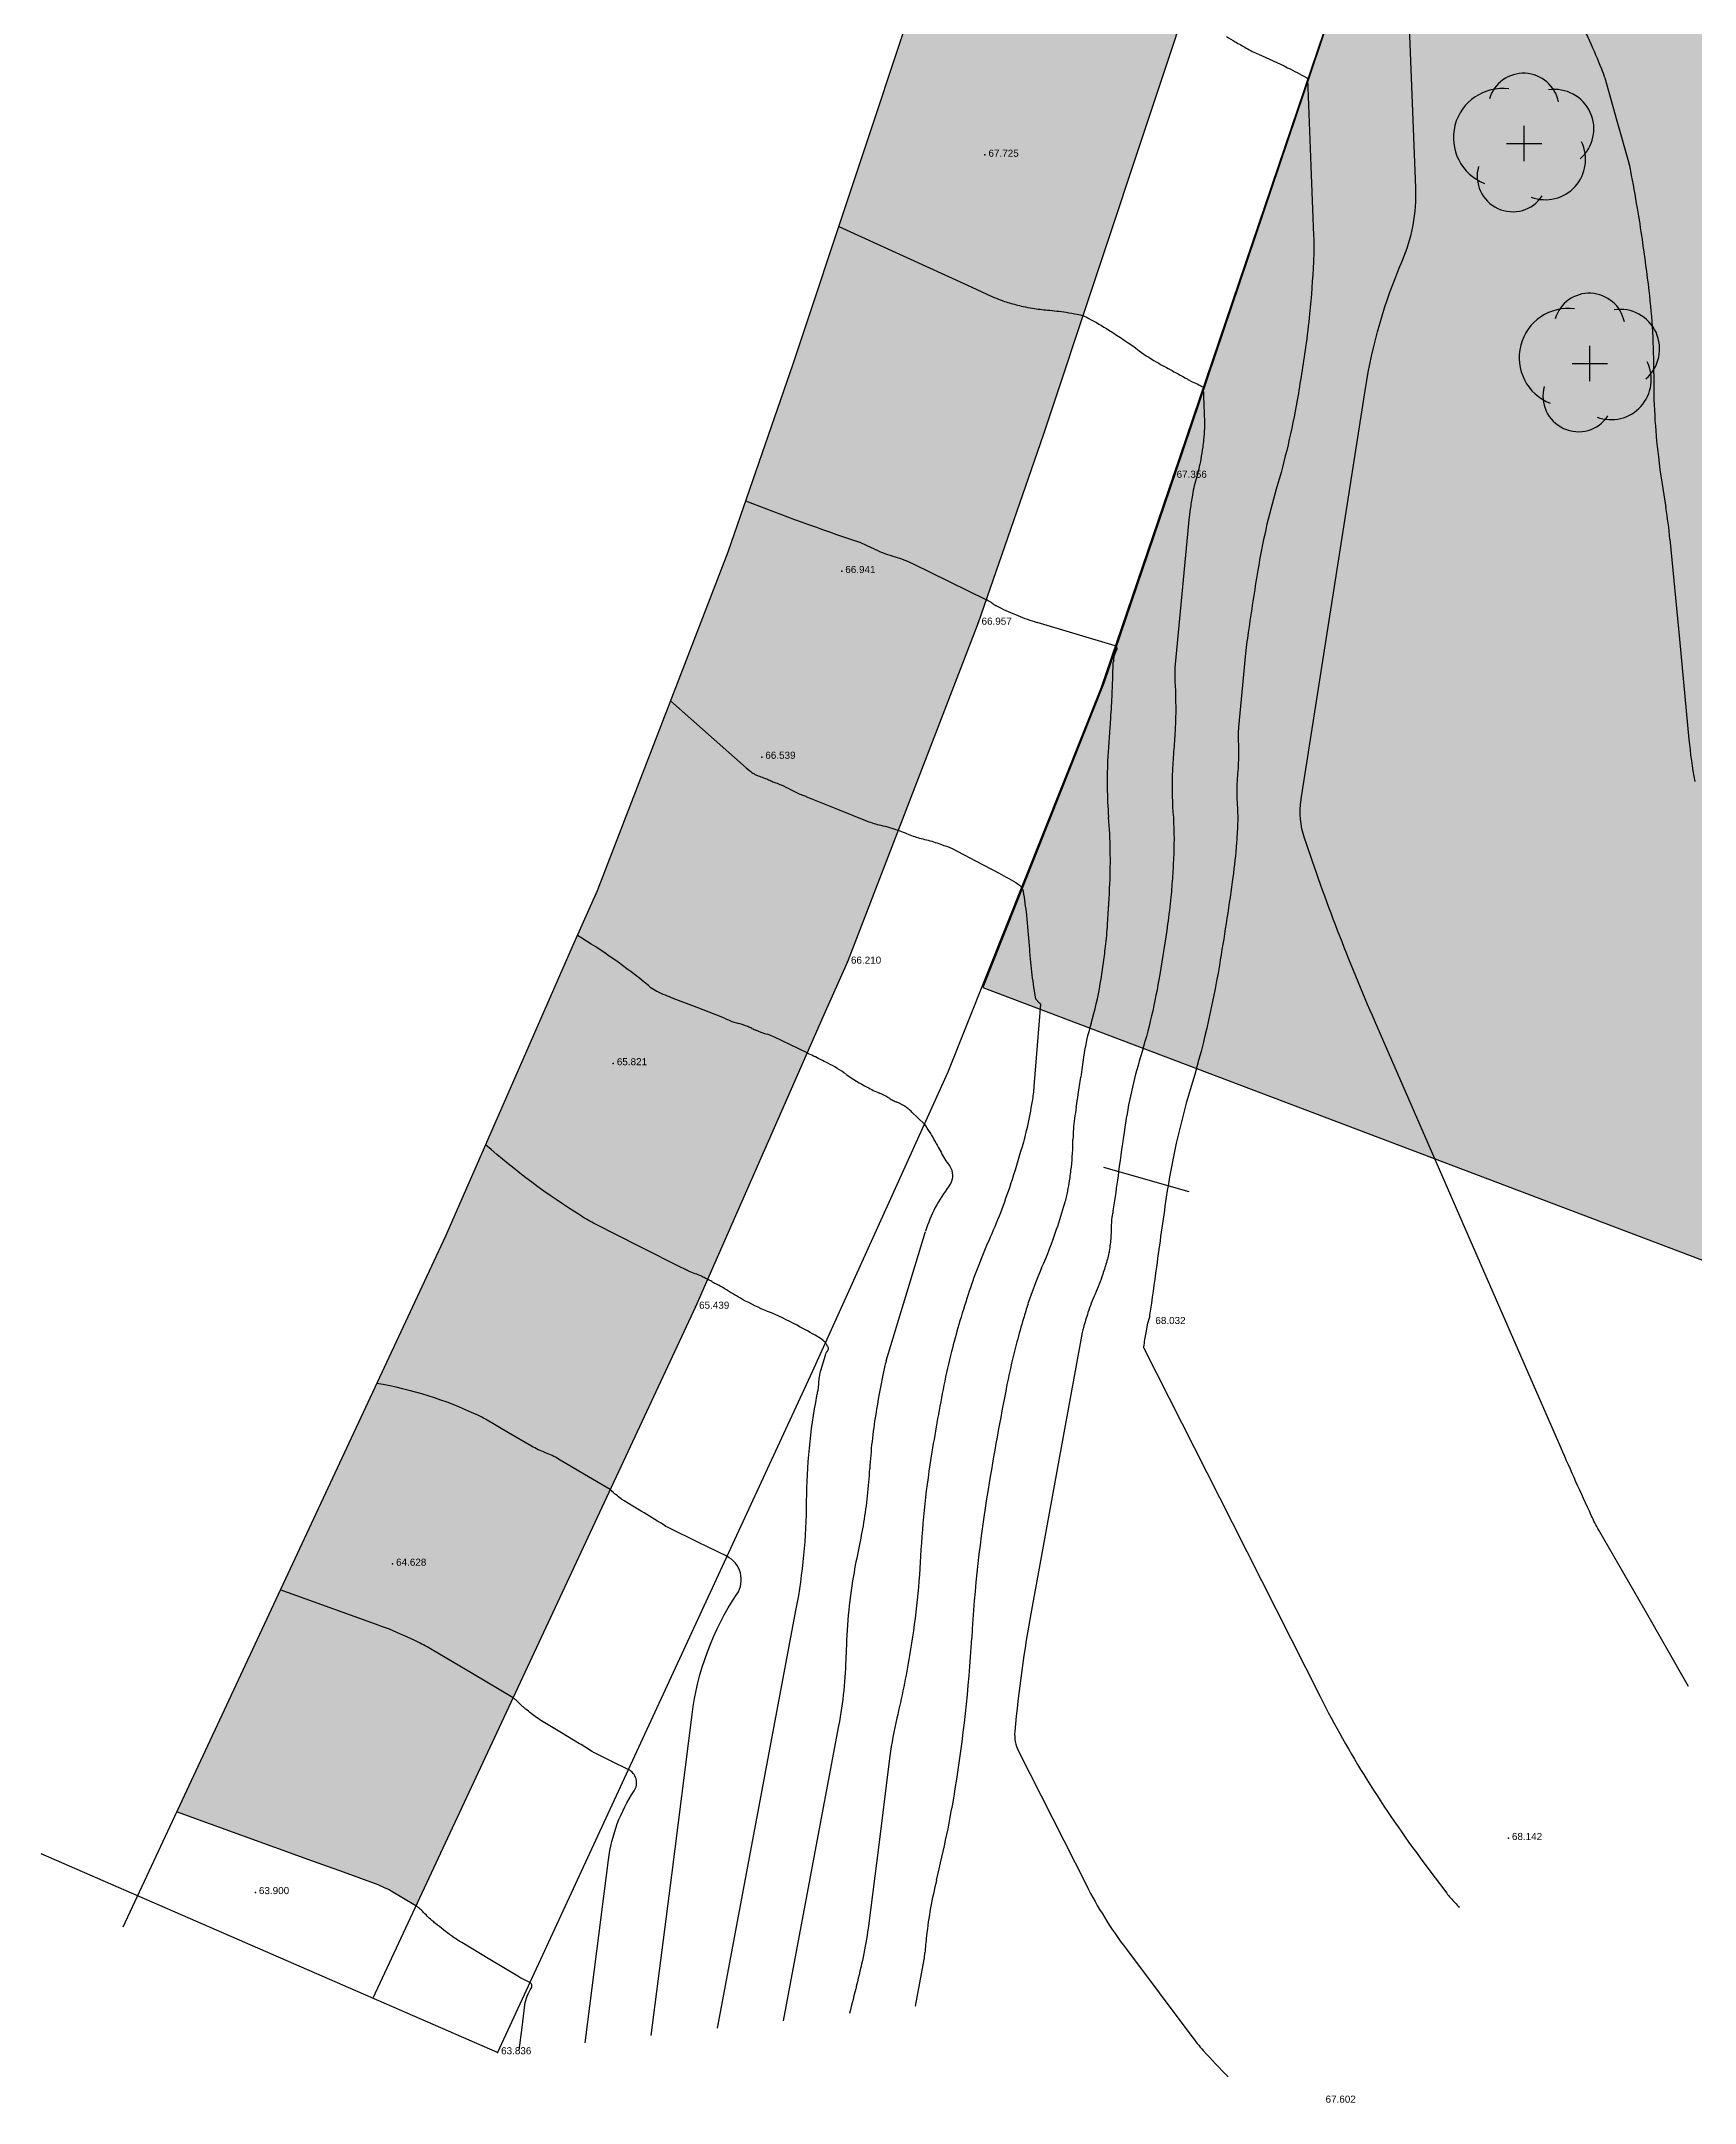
# Model space of a CAD drawing. Header units: millimetres. Extents: x -1.4 to 79.7, y -0.9 to 48.8.
# Drawn here: x -1.43 to 21.94, y -0.88 to 28.27 of the extents above; entities that cross this region are included whole.
import ezdxf

# ---------------------------------------------------------------- set-up
doc = ezdxf.new("R2010")
doc.units = ezdxf.units.MM
for name, color, linetype in [('1cotas_1', 253, 'Continuous'), ('1cv', 9, 'Continuous'), ('1cvd', 9, 'Continuous'), ('1puntos_1', 83, 'Continuous'), ('Acera', 141, 'Continuous'), ('Arbol', 82, 'Continuous'), ('Asfalto', 142, 'Continuous'), ('Talud', 253, 'Continuous')]:
    doc.layers.add(name, color=color, linetype=linetype)
doc.styles.get("Standard").update_dxf_attribs({"font": 'arial.ttf', "height": 3})

# ---------------------------------------------------------------- blocks, each defined once
blk = doc.blocks.new('Arbol')
at = {"true_color": 0x999b37}
h = blk.add_hatch(color=55, dxfattribs=at)
h.dxf.hatch_style = 1
h.paths.add_polyline_path([(0.416, 0.765, 0.539976), (-0.427, 0.767, 0.693332), (-0.659, -0.513, 0.659153), (0.222, -0.788, 0.500024), (0.863, -0.144, 0.638783)])
at = {"layer": 'Arbol', "linetype": 'Continuous'}
for p, q in [((-0.25, 0), (0.25, 0)), ((0, -0.25), (0, 0.25))]:
    blk.add_line(p, q, dxfattribs=at)
at = {"layer": 'Arbol'}
for centre, radius, start, end in [((-0.006, 0.489), 0.504, 11.2611, 163.5272), ((-0.303, 0.083), 0.695, 82.6659, 248.4272), ((0.429, 0.207), 0.558, 310.841, 98.6131), ((0.301, -0.226), 0.568, 249.5555, 26.1047), ((-0.16, -0.462), 0.502, 164.3693, 326.1917)]:
    blk.add_arc(centre, radius, start, end, dxfattribs=at)
blk = doc.blocks.new('A$C43d6e65a')
at = {"true_color": 0xf6f7cf}
h = blk.add_hatch(color=254, dxfattribs=at)
h.dxf.hatch_style = 1
h.paths.add_polyline_path([(-14.156, 27.83), (-17.839, 27.503), (-22.796, 27.08), (-26.139, 25.954), (-28.142, 23.246), (-28.563, 20.94), (-28.577, 18.277), (-28.639, 9.044), (-28.663, 5.888), (-28.938, 1.249), (0, 0), (2.396, 11.589), (4.326, 21.334), (6.152, 29.685), (-6.212, 28.519)])
at = {"color": 220}
blk.add_lwpolyline([(2.396, 11.589), (4.326, 21.334), (6.152, 29.685), (-6.212, 28.519), (-14.156, 27.83), (-17.839, 27.503), (-22.796, 27.08), (-26.139, 25.954), (-28.142, 23.246), (-28.563, 20.94), (-28.577, 18.277), (-28.639, 9.044), (-28.663, 5.888), (-28.938, 1.249), (0, 0), (2.396, 11.589)], close=True, dxfattribs=at)

msp = doc.modelspace()

# ---------------------------------------------------------------- hatches: boundary and pattern name
at = {"true_color": 0x636466}
h = msp.add_hatch(color=251, dxfattribs=at)
h.dxf.hatch_style = 1
h.paths.add_polyline_path([(39.394, 42.484), (36.124, 43.264), (33.989, 43.809, 0.038934), (34.459, 40.374, -0.033833), (34.47, 40.305), (34.484, 40.168), (34.499, 40.03, -0.001158), (34.519, 39.829, -0.000563), (34.558, 39.417, -0.033096), (34.572, 38.945, 0.02054), (34.574, 38.185, 0.013115), (34.61, 37.679, 0.061646), (34.634, 37.573), (34.806, 37.53), (39.868, 36.336), (39.837, 36.681), (39.807, 37.026, -0.022463), (39.801, 37.142, -0.011245), (39.807, 37.373), (39.758, 37.978), (39.709, 38.582)])
h.paths.add_polyline_path([(45.443, 41.049), (43.944, 41.398), (39.394, 42.484), (39.709, 38.582), (39.758, 37.978), (39.807, 37.373, 0.011245), (39.801, 37.142, 0.022463), (39.807, 37.026), (39.837, 36.681), (39.868, 36.336), (42.572, 35.698), (45.327, 35.05, -0.013148), (45.316, 35.182, -0.026674), (45.316, 35.33, 0.038712), (45.313, 35.469, -0.004082), (45.302, 35.582, -0.008369), (45.286, 35.818, 0.00616), (45.265, 36.139, 0.033326), (45.193, 36.636, -0.027114), (45.097, 37.245, -0.008814), (45.06, 37.677, -0.030464), (45.059, 37.803), (45.061, 37.84), (45.064, 37.884, 0.018517)])
h.paths.add_polyline_path([(51.225, 39.705), (45.443, 41.049, -0.018485), (45.065, 37.889, 0.022463), (45.063, 37.877), (45.061, 37.84), (45.059, 37.803, 0.030464), (45.06, 37.677, 0.008814), (45.097, 37.245, 0.027114), (45.193, 36.636, -0.033326), (45.265, 36.139, -0.00616), (45.286, 35.818, 0.008369), (45.302, 35.582, 0.004082), (45.312, 35.469, -0.038703), (45.316, 35.33, 0.026674), (45.316, 35.182, 0.009089), (45.323, 35.091, 0.020122), (45.328, 35.05), (51.022, 33.71, -0.029534), (51.008, 33.806, -0.009089), (50.985, 34.117, -0.026674), (50.985, 34.57, 0.033151), (50.98, 34.935, 0.005838), (50.959, 35.16, -0.007201), (50.943, 35.342, -0.004277), (50.935, 35.451, 0.004894), (50.929, 35.547, 0.033326), (50.902, 35.729, -0.027114), (50.867, 35.953, -0.010121), (50.852, 36.135), (50.861, 36.304), (50.87, 36.45, -0.028358), (50.876, 36.511, 0.023915)])
h.paths.add_polyline_path([(7.817, 10.373), (7.988, 10.764, 0.000266), (7.953, 10.781, 0.000179), (7.901, 10.807, 0.040898), (7.812, 10.843, -0.040898), (7.719, 10.879, -0.00111), (7.645, 10.916), (7.017, 11.234), (6.402, 11.545, -0.022463), (6.201, 11.659, -0.041243), (4.849, 12.667), (4.282, 11.375), (1.949, 6.375), (3.295, 5.888), (3.395, 5.852), (3.494, 5.816, -0.011245), (3.899, 5.633, -0.022463), (4.096, 5.528), (4.668, 5.189), (5.24, 4.849)])
h.paths.add_polyline_path([(4.668, 5.189), (4.096, 5.528, 0.022463), (3.899, 5.633, 0.011245), (3.494, 5.816), (3.395, 5.852), (3.295, 5.888), (1.949, 6.375), (0.484, 3.235), (2.353, 2.559), (2.842, 2.382), (3.331, 2.205, -0.011245), (3.455, 2.149, -0.022463), (3.516, 2.117), (3.691, 2.012), (3.867, 1.908), (5.24, 4.849)])
h = msp.add_hatch(color=251, dxfattribs=at)
h.dxf.hatch_style = 1
h.paths.add_polyline_path([(14.72, 28.693, 0.046629), (14.658, 28.712, 0.013365), (14.437, 28.752, 0.016714), (14.125, 28.789, -0.019987), (13.865, 28.822, -0.010096), (13.707, 28.851, -0.012552), (13.582, 28.88, -0.026532), (13.334, 28.959, -0.022463), (13.051, 29.081), (12.541, 29.328), (11.268, 29.945), (9.84, 25.646), (11.661, 24.815), (11.996, 24.663, 0.022463), (12.161, 24.596, 0.020707), (12.345, 24.54, 0.012504), (12.444, 24.517, 0.009254), (12.579, 24.491, 0.021176), (12.791, 24.465, -0.01706), (13.054, 24.434, -0.013365), (13.211, 24.405, -0.026939), (13.288, 24.385)])
h.paths.add_polyline_path([(13.288, 24.385, 0.026939), (13.211, 24.405, 0.013365), (13.054, 24.434, 0.01706), (12.791, 24.465, -0.021176), (12.579, 24.491, -0.009254), (12.444, 24.517, -0.012504), (12.345, 24.54, -0.020707), (12.161, 24.596, -0.022463), (11.996, 24.663), (11.661, 24.815), (9.84, 25.646), (9.192, 23.698), (8.524, 21.767, 0.010947), (10.097, 21.196, -0.028271), (10.141, 21.179), (10.243, 21.132), (10.345, 21.086, 0.034173), (10.641, 20.974, -0.041142), (10.886, 20.879), (11.404, 20.625), (11.922, 20.371), (12.727, 22.696)])
h.paths.add_polyline_path([(11.808, 20.042), (11.922, 20.371), (11.404, 20.625), (10.886, 20.879, 0.041142), (10.641, 20.974, -0.034173), (10.345, 21.086), (10.243, 21.132), (10.141, 21.179, 0.022463), (10.106, 21.193, -0.01101), (8.524, 21.767), (8.273, 21.044), (7.464, 18.943), (8.534, 17.996), (8.585, 17.952, 0.022464), (8.612, 17.929, 0.024872), (8.639, 17.912, 0.033629), (8.667, 17.898, 0.037548), (8.791, 17.85, -0.026794), (8.865, 17.819, 0.029989), (8.951, 17.782, -0.013796), (9.025, 17.753, -0.032545), (9.157, 17.688, 0.037452), (9.272, 17.631, 0.002319), (9.348, 17.602, -0.003357), (9.4, 17.581), (9.822, 17.412), (10.243, 17.242, 0.040011), (10.434, 17.183, -0.031221), (10.679, 17.111)])
h.paths.add_polyline_path([(10.679, 17.111, 0.031221), (10.434, 17.183, -0.040011), (10.243, 17.242), (9.822, 17.412), (9.4, 17.581, 0.003357), (9.348, 17.602, -0.002319), (9.272, 17.631, -0.037452), (9.157, 17.688, 0.032545), (9.025, 17.753, 0.013796), (8.951, 17.782, -0.029989), (8.865, 17.819, 0.026794), (8.791, 17.85, -0.026661), (8.702, 17.882, -0.01509), (8.644, 17.908, -0.046674), (8.585, 17.952), (8.534, 17.996), (7.464, 18.943), (6.428, 16.253), (6.146, 15.624, -0.03692), (7.15, 14.917), (7.164, 14.906), (7.178, 14.895, 0.051919), (7.271, 14.837, 0.022463), (7.503, 14.735), (7.84, 14.605), (8.177, 14.476, -0.016908), (8.225, 14.455, 0.010707), (8.301, 14.422, 0.033358), (8.427, 14.38, -0.032758), (8.555, 14.337, -0.009112), (8.614, 14.311, 0.00835), (8.678, 14.283, 0.021986), (8.831, 14.228, -0.036143), (8.923, 14.191), (9.158, 14.078), (9.392, 13.965), (9.628, 14.503), (9.963, 15.251)])
h.paths.add_polyline_path([(7.988, 10.764, 0.000266), (7.953, 10.781, 0.000179), (7.901, 10.807, 0.040898), (7.812, 10.843, -0.040898), (7.719, 10.879, -0.00111), (7.645, 10.916), (7.017, 11.234), (6.402, 11.545, -0.022463), (6.201, 11.659, -0.041243), (4.849, 12.667), (4.282, 11.375), (3.311, 9.293, -0.067222), (4.739, 8.844, -0.022463), (4.85, 8.786), (5.175, 8.596), (5.5, 8.406, 0.042296), (5.695, 8.313, -0.044053), (5.883, 8.223), (6.248, 8.007), (6.612, 7.791), (7.817, 10.373)])
h.paths.add_polyline_path([(7.901, 10.807, 0.040898), (7.812, 10.843, -0.040898), (7.719, 10.879, -0.00111), (7.645, 10.916), (7.017, 11.234), (6.402, 11.545, -0.022463), (6.201, 11.659, -0.041243), (4.849, 12.667), (6.093, 15.505), (6.146, 15.624, -0.03692), (7.15, 14.917), (7.164, 14.906), (7.178, 14.895, 0.051919), (7.271, 14.837, 0.022463), (7.503, 14.735), (7.84, 14.605), (8.177, 14.476, -0.016908), (8.225, 14.455, 0.010707), (8.301, 14.422, 0.033358), (8.427, 14.38, -0.032758), (8.555, 14.337, -0.009112), (8.614, 14.311, 0.00835), (8.678, 14.283, 0.021986), (8.831, 14.228, -0.036143), (8.923, 14.191), (9.158, 14.078), (9.392, 13.965), (7.988, 10.764, 0.000266), (7.953, 10.781, 0.000179)])
h.paths.add_polyline_path([(11.93, 26.605), (12.409, 26.605), (12.409, 26.758), (11.93, 26.758)], flags=24)
h.paths.add_polyline_path([(8.777, 18.095), (9.256, 18.095), (9.256, 18.248), (8.777, 18.248)], flags=24)
h.paths.add_polyline_path([(9.907, 20.721), (10.386, 20.721), (10.386, 20.874), (9.907, 20.874)], flags=24)
h.paths.add_polyline_path([(7.841, 10.321), (8.32, 10.321), (8.32, 10.474), (7.841, 10.474)], flags=9)
h.paths.add_polyline_path([(6.679, 13.763), (7.158, 13.763), (7.158, 13.916), (6.679, 13.916)], flags=24)
h.paths.add_polyline_path([(3.56, 6.688), (4.039, 6.688), (4.039, 6.841), (3.56, 6.841)], flags=9)
h.paths.add_polyline_path([(42.001, 33.503), (42.48, 33.503), (42.48, 33.656), (42.001, 33.656)], flags=9)
h.paths.add_polyline_path([(25.806, 37.351), (26.285, 37.351), (26.285, 37.504), (25.806, 37.504)], flags=9)
h.paths.add_polyline_path([(19.525, 35.393), (20.004, 35.393), (20.004, 35.546), (19.525, 35.546)], flags=9)
h.paths.add_polyline_path([(19.874, 37.68), (20.353, 37.68), (20.353, 37.833), (19.874, 37.833)], flags=9)
h.paths.add_polyline_path([(9.987, 15.199), (10.466, 15.199), (10.466, 15.352), (9.987, 15.352)], flags=25)
h.paths.add_polyline_path([(11.832, 19.99), (12.311, 19.99), (12.311, 20.143), (11.832, 20.143)], flags=9)
h.paths.add_polyline_path([(5.044, -0.218), (5.523, -0.218), (5.523, -0.065), (5.044, -0.065)], flags=9)
h.paths.add_polyline_path([(27.906, 29.475), (28.385, 29.475), (28.385, 29.628), (27.906, 29.628)], flags=9)
h.paths.add_polyline_path([(31.86, 31.674), (32.339, 31.674), (32.339, 31.827), (31.86, 31.827)], flags=9)
h.paths.add_polyline_path([(35.054, 20.667), (35.533, 20.667), (35.533, 20.82), (35.054, 20.82)], flags=9)
h.paths.add_polyline_path([(34.207, 11.815), (34.686, 11.815), (34.686, 11.968), (34.207, 11.968)], flags=9)
h.paths.add_polyline_path([(38.305, 3.393), (38.784, 3.393), (38.784, 3.546), (38.305, 3.546)], flags=9)
h.paths.add_polyline_path([(44.849, 14.725), (45.328, 14.725), (45.328, 14.878), (44.849, 14.878)], flags=9)
h.paths.add_polyline_path([(49.745, 23.369), (50.224, 23.369), (50.224, 23.522), (49.745, 23.522)], flags=9)
h.paths.add_polyline_path([(44.161, 25.411), (44.64, 25.411), (44.64, 25.564), (44.161, 25.564)], flags=9)
h.paths.add_polyline_path([(45.618, 29.037), (46.097, 29.037), (46.097, 29.19), (45.618, 29.19)], flags=9)
h = msp.add_hatch(color=251, dxfattribs=at)
h.dxf.hatch_style = 1
h.paths.add_polyline_path([(16.247, 33.106, -0.025571), (16.193, 33.166, 0.01419), (16.169, 33.194, 0.029075), (16.152, 33.211, 0.086321), (16.072, 33.27, 0.013561), (15.667, 33.461, 0.01352), (15.222, 33.642, -0.011116), (14.679, 33.86, -0.015961), (14.245, 34.062, -0.141493), (14.204, 34.099), (13.847, 34.694), (13.49, 35.289, -0.022463), (13.379, 35.493, -0.005343), (13.285, 35.692), (12.193, 32.728), (9.192, 23.698), (8.524, 21.767, 0.010947), (10.097, 21.196, -0.028271), (10.141, 21.179), (10.243, 21.132), (10.345, 21.086, 0.034173), (10.641, 20.974, -0.041142), (10.886, 20.879), (11.404, 20.625), (11.922, 20.371), (12.727, 22.696), (15.728, 31.726)])

# ---------------------------------------------------------------- linework, layer by layer
msp.add_line((5.02, -0.166, 0.362), (-1.428, 2.644, -233.233))
at = {"layer": '1cv'}
for p, q in [((20.663, 27.749, 5.526), (20.836, 27.139, 5.526)), ((20.836, 27.139, 5.526), (21.009, 26.529, 5.526)), ((10.243, 21.132, 3.526), (10.141, 21.179, 3.526)), ((10.345, 21.086, 3.526), (10.243, 21.132, 3.526)), ((21.585, 21.226, 5.526), (21.719, 19.811, 5.526)), ((11.404, 20.625, 3.526), (10.886, 20.879, 3.526)), ((11.922, 20.371, 3.526), (11.404, 20.625, 3.526)), ((13.195, 19.884, 3.526), (12.642, 20.05, 3.526)), ((13.748, 19.718, 3.526), (13.195, 19.884, 3.526)), ((21.719, 19.811, 5.526), (21.852, 18.396, 5.526)), ((13.704, 19.046, 3.526), (13.712, 19.27, 3.526)), ((13.712, 19.27, 3.526), (13.72, 19.494, 3.526)), ((7.164, 14.906, 2.526), (7.15, 14.917, 2.526)), ((7.178, 14.895, 2.526), (7.164, 14.906, 2.526)), ((7.84, 14.605, 2.526), (7.503, 14.735, 2.526)), ((8.177, 14.476, 2.526), (7.84, 14.605, 2.526)), ((9.158, 14.078, 2.526), (8.923, 14.191, 2.526)), ((9.392, 13.965, 2.526), (9.158, 14.078, 2.526)), ((10.963, 13.043, 2.526), (10.875, 13.128, 2.526)), ((11.05, 12.959, 2.526), (10.963, 13.043, 2.526)), ((10.789, 10.526, 2.526), (11.067, 11.442, 2.526)), ((10.51, 9.61, 2.526), (10.789, 10.526, 2.526)), ((9.451, 2.368, 2.526), (9.843, 4.453, 2.526)), ((9.058, 0.283, 2.526), (9.451, 2.368, 2.526)), ((10.986, 0.819, 3.526), (11.048, 1.147, 3.526)), ((10.924, 0.49, 3.526), (10.986, 0.819, 3.526))]:
    msp.add_line(p, q, dxfattribs=at)
for points in [[(21.849, 5.009), (21.214, 6.114), (20.58, 7.218, -0.022463), (20.473, 7.426, -0.005041), (20.046, 8.378), (18.73, 11.395), (17.415, 14.412, -0.022463), (16.421, 17, -0.11588), (16.372, 17.542, -0.00023), (16.373, 17.55, -0.015249), (16.373, 17.55, -0.011465), (16.375, 17.557, 0.029272), (16.376, 17.564, 0.006344), (16.377, 17.569, 0.015649), (16.377, 17.571, 0.002547), (16.377, 17.572, 0.006341), (16.377, 17.572, 0.029286), (16.377, 17.574, -0.035183), (16.377, 17.575, -0.006782), (16.377, 17.575, 0.016182), (16.377, 17.576), (16.378, 17.578), (16.378, 17.58, -0.022463), (16.378, 17.58, -0.00743), (16.378, 17.582), (16.83, 20.468), (17.282, 23.354, -0.062561), (17.8, 25.154, 0.111562), (17.993, 26.195), (17.946, 27.389), (17.899, 28.583, -0.03312)], [(15.317, 28.331, -0.006439), (15.443, 28.257, 0.005314), (15.597, 28.168, 0.026614), (15.772, 28.081, -0.011502), (16.183, 27.891, -0.017506), (16.452, 27.747, -0.256994), (16.464, 27.728), (16.507, 26.624), (16.55, 25.52, -0.022463), (16.548, 25.148, -0.011357), (16.494, 24.414, -0.011812), (16.437, 23.94, -0.007456), (16.318, 23.193, -0.028397), (16.023, 21.934, 0.031215), (15.762, 20.787, 0.004636), (15.626, 19.909, 0.011903), (15.585, 19.565), (15.537, 19.066), (15.489, 18.568, 0.037462), (15.485, 18.367, -0.024985), (15.486, 18.066, -0.01118), (15.476, 17.916, 0.011288), (15.466, 17.767, 0.030284), (15.47, 17.471, -0.029607), (15.475, 17.168, -0.006344), (15.47, 17.078, -0.002749), (15.455, 16.87, -0.015446), (15.401, 16.383, -0.006341), (15.219, 15.205, -0.031742), (14.806, 13.44, 0.037066), (14.468, 11.923, 0.002492), (14.329, 10.938, -0.003602), (14.232, 10.257, -0.00013), (14.23, 10.247, 0.001136), (14.23, 10.246, 0.039943), (14.229, 10.236, -0.023387), (14.229, 10.225, -0.009284), (14.228, 10.219, -0.012649), (14.227, 10.215, -0.020739), (14.226, 10.209, -0.009281), (14.222, 10.198, -0.023401), (14.216, 10.181, 0.026098), (14.21, 10.165, 0.00793), (14.206, 10.152, 0.02553), (14.205, 10.148), (14.183, 10.03), (14.162, 9.912, 0.022463), (14.148, 9.809, 0.140732), (14.151, 9.792), (15.397, 7.328), (16.642, 4.865, 0.022463), (17.303, 3.692, 0.02121), (18.108, 2.516), (18.269, 2.301), (18.43, 2.087, 0.022463), (18.487, 2.017, 0.011245), (18.61, 1.887)], [(7.464, 18.943), (8.534, 17.996), (8.585, 17.952, 0.022463), (8.612, 17.929, 0.024872), (8.639, 17.912, 0.024014), (8.659, 17.901, 0.011257), (8.702, 17.882, 0.021851), (8.775, 17.855, -0.027252), (8.833, 17.833, -0.01171), (8.865, 17.819, 0.010934), (8.896, 17.804, 0.018726), (8.951, 17.782, -0.013796), (9.025, 17.753, -0.032546), (9.157, 17.688, 0.037452), (9.272, 17.631, 0.002319), (9.348, 17.602, -0.003357), (9.4, 17.581), (9.822, 17.412), (10.243, 17.242, 0.040011), (10.434, 17.183, -0.031221), (10.679, 17.111, -0.011766), (10.777, 17.073, 0.012725), (10.867, 17.038, 0.027854), (11.054, 16.983, -0.02613), (11.254, 16.924, -0.00833), (11.4, 16.871, -0.027678), (11.442, 16.852), (11.774, 16.679), (12.106, 16.506, -0.022463), (12.374, 16.35, -0.103902), (12.422, 16.303, -0.103458), (12.444, 16.25, -0.017086), (12.492, 15.909, -0.008446), (12.53, 15.479, 0.009868), (12.564, 15.111, 0.01566), (12.615, 14.758, 0.123462), (12.633, 14.716, 0.006155), (12.643, 14.704, 0.015659), (12.647, 14.7, 0.009981), (12.66, 14.686, -0.008734), (12.676, 14.67, -0.016901), (12.689, 14.656, -0.194309), (12.689, 14.654), (12.644, 14.071), (12.599, 13.489, -0.022463), (12.573, 13.282, -0.012398), (12.501, 12.911, -0.016517), (12.43, 12.635, -0.008548), (12.268, 12.109, -0.025465), (11.96, 11.31, 0.026683), (11.668, 10.547, 0.007325), (11.538, 10.124, 0.008252), (11.434, 9.744, 0.014278), (11.326, 9.266, 0.007322), (11.157, 8.325, 0.027981), (10.997, 6.852, -0.029332), (10.842, 5.447, -0.015951), (10.661, 4.559, 0.026676), (10.564, 4.026), (10.41, 2.808), (10.255, 1.589, -0.022463), (10.185, 1.184, -0.011245), (9.991, 0.387)], [(8.125, 0.179), (8.683, 3.143), (9.241, 6.106, 0.045464), (9.387, 7.628, -0.046505), (9.532, 9.116, -0.002904), (9.546, 9.185, 0.009903), (9.55, 9.205, 0.026651), (9.559, 9.295, -0.026098), (9.569, 9.386, -0.00793), (9.582, 9.454, -0.02553), (9.587, 9.475), (9.62, 9.583), (9.653, 9.692, -0.092968), (9.692, 9.767, 0.287063), (9.695, 9.797, 0.057241), (9.69, 9.804, -0.041499), (9.683, 9.815, -0.009245), (9.671, 9.838, 0.014866), (9.662, 9.853, 0.011811), (9.653, 9.868, 0.054481), (9.651, 9.871), (9.64, 9.881), (9.63, 9.891, 0.022465), (9.629, 9.891, 0.001311), (9.619, 9.9, 0.036365), (9.543, 9.951, 0.009904), (9.251, 10.114, 0.024021), (8.835, 10.31, -0.028071), (8.481, 10.48, -0.015225), (8.255, 10.614, 0.024371), (8.112, 10.695, 0.003947), (8.091, 10.706, -0.008551), (8.081, 10.711, -0.032877), (8.048, 10.731, 0.038548), (8.02, 10.748, 0.000187), (8.009, 10.753, 0.000101), (7.988, 10.764, 0.000266), (7.953, 10.781, 0.000179), (7.901, 10.807, 0.041617), (7.81, 10.843, -0.040204), (7.719, 10.879, -0.000884), (7.66, 10.908, -0.001847), (7.631, 10.923), (7.017, 11.234), (6.402, 11.545, -0.022463), (6.201, 11.659, -0.041243), (4.849, 12.667)], [(6.259, -0.028), (6.423, 1.265), (6.587, 2.558, -0.115768), (6.949, 3.531, 0.452967), (6.867, 3.835), (6.634, 3.95), (6.401, 4.064, -0.028349), (6.354, 4.091, 0.007422), (6.179, 4.199), (5.921, 4.354), (5.663, 4.509, -0.022463), (5.568, 4.571, -0.013454), (5.419, 4.687, -0.00252), (5.387, 4.714, -0.00578), (5.373, 4.725, -0.028021), (5.333, 4.764, 0.023622), (5.286, 4.81, 0.010172), (5.25, 4.842, 0.039647), (5.24, 4.849), (4.668, 5.189), (4.096, 5.528, 0.022463), (3.899, 5.633, 0.011245), (3.494, 5.816)], [(5.326, -0.132), (5.367, 0.187), (5.407, 0.507, -0.115768), (5.497, 0.747, 0.452967), (5.476, 0.822), (5.419, 0.851), (5.361, 0.879, -0.04495), (5.334, 0.896, 0.003079), (5.306, 0.912), (4.911, 1.149), (4.516, 1.387, -0.022463), (4.371, 1.482, -0.013454), (4.142, 1.659, -0.00252), (4.092, 1.7, -0.00578), (4.071, 1.718, -0.028021), (4.01, 1.778, 0.023623), (3.939, 1.849, 0.010172), (3.883, 1.897, 0.039647), (3.867, 1.908), (3.691, 2.012), (3.516, 2.117, 0.022463), (3.455, 2.149, 0.011245), (3.331, 2.205)]]:
    msp.add_lwpolyline(points, format="xyb", dxfattribs=at)
for points in [[(3.494, 5.816), (3.395, 5.852), (3.295, 5.888), (1.949, 6.375)], [(3.331, 2.205), (2.842, 2.382), (2.353, 2.559), (0.484, 3.235)]]:
    msp.add_lwpolyline(points, dxfattribs=at)
for centre, radius, start, end in [((15.63, 26.132, 5.526), 5.275, 23.8487, 28.8382), ((8.517, 22.988, 5.526), 13.052, 21.9741, 23.8487), ((19.497, 27.418, 5.526), 1.212, 15.8211, 21.9741), ((19.922, 26.221, 5.526), 1.13, 10.6737, 15.8211), ((-9.739, 20.631, 5.526), 31.312, 9.6964, 10.6737), ((6.12, 23.341, 5.526), 15.223, 8.0073, 9.6964), ((-18.33, 19.901, 5.526), 39.915, 6.9642, 8.0073), ((12.396, 23.654, 5.526), 8.96, 359.4277, 6.9642), ((30.285, 23.476, 5.526), 8.93, 179.4277, 186.9771), ((36.822, 24.276, 5.526), 15.516, 186.9771, 189.6483), ((22.359, 57.416, 3.526), 38.24, 248.7888, 251.312), ((15.514, 20.653, 5.526), 6.098, 5.3869, 9.6483), ((9.968, 20.798, 3.526), 0.418, 65.4923, 70.6396), ((11.305, 23.191, 3.526), 2.314, 245.4923, 253.321), ((10.182, 19.443, 3.526), 1.598, 63.8973, 73.3211), ((11.617, 19.748, 3.526), 0.694, 62.5651, 63.8973), ((10.28, 17.172, 3.526), 3.596, 61.9803, 62.5653), ((11.801, 20.032, 3.526), 0.356, 54.1705, 61.9803), ((12.299, 20.721, 3.526), 0.494, 234.1705, 240.8062), ((12.225, 20.588, 3.526), 0.341, 240.8062, 242.5663), ((14.629, 25.219, 3.526), 5.559, 242.5662, 243.0022), ((13.579, 23.159, 3.526), 3.247, 243.0022, 248.128), ((13.569, 23.134, 3.526), 3.22, 248.128, 253.2754), ((14.102, 19.481, 3.526), 0.382, 150.7303, 177.9489), ((13.738, 19.685, 3.526), 0.0347, 330.7303, 73.2754), ((7.101, 19.282, 3.526), 6.608, 354.8944, 357.9489), ((29.381, 17.292, 3.526), 15.762, 174.8944, 176.872), ((28.497, 19.023, 5.526), 6.674, 185.3869, 190.5343), ((19.996, 17.804, 3.526), 6.363, 176.872, 184.5791), ((6.037, 16.686, 3.526), 7.641, 357.547, 4.5791), ((-9.003, 17.331, 3.526), 22.695, 356.0938, 357.547), ((6.652, 16.262, 3.526), 7.003, 353.4778, 356.0938), ((1.87, 8.483, 2.526), 8.324, 50.6247, 59.0824), ((4.189, 16.543, 3.526), 9.482, 351.924, 353.4778), ((2.854, 16.733, 3.526), 10.831, 350.4702, 351.924), ((7.505, 15.312, 2.526), 0.53, 231.9218, 243.8101), ((9.079, 15.688, 3.526), 4.519, 343.2, 350.4702), ((8.515, 17.367, 2.526), 2.819, 243.8101, 248.9575), ((7.9, 13.756, 2.526), 0.771, 65.0828, 68.9575), ((9.035, 16.198, 2.526), 1.922, 245.0828, 247.5366), ((8.682, 15.346, 2.526), 0.999, 247.5366, 255.1789), ((8.162, 13.378, 2.526), 1.036, 67.674, 75.1789), ((7.886, 12.707, 2.526), 1.761, 65.5857, 67.674), ((9.481, 16.221, 2.526), 2.098, 245.5857, 247.4993), ((9.385, 15.99, 2.526), 1.847, 247.4993, 252.5374), ((16.578, 13.424, 3.526), 3.314, 163.2, 171.6916), ((8.626, 13.575, 2.526), 0.685, 64.2576, 72.5374), ((6.06, 7.055, 2.526), 7.671, 63.4863, 64.2576), ((-6.5, -18.122, 2.526), 35.808, 63.1293, 63.4863), ((8.737, 11.951, 2.526), 2.095, 54.751, 63.1293), ((45.44, 9.209, 3.526), 32.482, 171.6916, 172.1888), ((11.497, 15.856, 2.526), 2.688, 234.751, 242.1464), ((11.801, 16.431, 2.526), 3.338, 242.1464, 245.5149), ((-11.926, 17.078, 3.526), 25.421, 351.6267, 352.1888), ((9.813, 12.065, 2.526), 1.46, 60.4213, 65.5149), ((9.805, 12.051, 2.526), 1.476, 58.826, 60.4213), ((10.943, 13.932, 2.526), 0.723, 238.826, 241.1062), ((10.871, 13.802, 2.526), 0.574, 241.1062, 247.5378), ((10.352, 12.547, 2.526), 0.784, 62.0336, 67.5378), ((10.249, 12.353, 2.526), 1.004, 59.7637, 62.0336), ((10.467, 12.726, 2.526), 0.572, 56.7573, 59.7637), ((10.455, 12.708, 2.526), 0.594, 51.1328, 56.7573), ((10.382, 12.618, 2.526), 0.709, 45.9854, 51.1328), ((33.97, 9.991, 3.526), 21.02, 171.2217, 171.6675), ((-11.968, 17.085, 3.526), 25.463, 351.2217, 351.6267), ((10.945, 12.851, 2.526), 0.151, 33.5116, 45.9854), ((8.412, 11.174, 2.526), 3.188, 30.8048, 33.5116), ((15.266, 12.73, 3.526), 2.116, 171.6675, 179.743), ((9.122, 11.597, 2.526), 2.362, 27.3981, 30.8048), ((16.641, 15.494, 2.526), 6.107, 207.3981, 209.5167), ((9.543, 12.756, 3.526), 3.607, 353.56, 359.743), ((11.883, 12.8, 2.526), 0.64, 209.5167, 219.0222), ((11.125, 12.185, 2.526), 0.337, 25.9178, 39.0222), ((11.215, 12.229, 2.526), 0.237, 321.8505, 25.9178), ((7.831, 12.949, 3.526), 5.33, 351.433, 353.56), ((12.942, 10.873, 2.526), 1.959, 141.8505, 163.0961), ((11.019, 12.429, 3.526), 2.1, 343.7818, 348.5376), ((10.257, 12.584, 3.526), 2.877, 348.5376, 351.433), ((2.967, 14.771, 3.526), 10.485, 341.654, 343.7818), ((7.208, 13.365, 3.526), 6.016, 336.0786, 341.654), ((17.416, 8.837, 3.526), 5.151, 156.0786, 162.1047), ((29.892, 5.136, 3.526), 18.165, 163.7827, 164.8627), ((19.675, 8.107, 3.526), 7.524, 162.1047, 163.7827), ((20.754, 7.608, 3.526), 8.698, 164.8627, 168.9459), ((28.636, 5.883, 2.526), 18.513, 168.9459, 170.7632), ((12.221, 9.09, 2.526), 1.788, 163.0961, 168.9459), ((62.698, -0.587, 3.526), 51.435, 168.9459, 170.6247), ((17.642, 7.671, 2.526), 7.375, 170.7632, 176.7745), ((3.069, 8.492, 2.526), 7.222, 350.6999, 356.7745), ((31.169, 4.619, 3.526), 19.479, 170.6247, 176.8437), ((4.025, 8.336, 2.526), 6.253, 347.3798, 350.6999), ((17.796, 5.252, 2.526), 7.86, 167.3798, 170.341), ((17.289, 5.339, 2.526), 7.345, 170.341, 179.0978), ((-8.209, 6.791, 3.526), 19.958, 350.6999, 356.8437), ((4.035, 5.547, 2.526), 5.911, 349.3339, 359.0978), ((-4.608, 6.201, 3.526), 16.31, 346.0614, 350.6999), ((17.092, 0.815, 3.526), 6.048, 166.0614, 173.682), ((15.921, 0.945, 3.526), 4.871, 173.682, 176.5102), ((10.303, 1.287, 3.526), 0.757, 349.3339, 356.5102)]:
    msp.add_arc(centre, radius, start, end, dxfattribs=at)
at = {"layer": '1cvd'}
for points in [[(9.84, 25.646), (11.661, 24.815), (11.996, 24.663, 0.022463), (12.161, 24.596, 0.020707), (12.345, 24.54, 0.012504), (12.444, 24.517, 0.009254), (12.579, 24.491, 0.021176), (12.791, 24.465, -0.01706), (13.054, 24.434, -0.013365), (13.211, 24.405, -0.026939), (13.288, 24.385, -0.047774), (13.373, 24.348, -0.013363), (13.658, 24.181, -0.019515), (14.085, 23.891, 0.030476), (14.362, 23.712, 0.005742), (14.577, 23.594, -0.007974), (14.732, 23.508, -0.002176), (14.772, 23.485, 0.003783), (14.795, 23.472, 0.026614), (14.834, 23.452, -0.011502), (14.926, 23.41, -0.017506), (14.986, 23.378, -0.256994), (14.989, 23.373), (14.998, 23.126), (15.008, 22.88, -0.022463), (15.008, 22.796, -0.011357), (14.996, 22.632, -0.011812), (14.983, 22.526, -0.007456), (14.956, 22.359, -0.028397), (14.89, 22.078, 0.031215), (14.832, 21.821, 0.004636), (14.802, 21.625, 0.011903), (14.792, 21.548), (14.697, 20.553), (14.601, 19.558, 0.037462), (14.593, 19.157, -0.024985), (14.595, 18.556, -0.01118), (14.575, 18.257, 0.011288), (14.555, 17.96, 0.030284), (14.563, 17.369, -0.029607), (14.573, 16.764, -0.006344), (14.557, 16.465, -0.006381), (14.533, 16.168, -0.011813), (14.487, 15.784, -0.006341), (14.377, 15.073, -0.031742), (14.105, 13.911, 0.037066), (13.883, 12.913, 0.002391), (13.794, 12.284, -0.00322), (13.728, 11.817, -0.000843), (13.711, 11.703, 0.001567), (13.701, 11.642, 0.035253), (13.69, 11.489, -0.026975), (13.678, 11.288, -0.009284), (13.665, 11.187, -0.012649), (13.652, 11.113, -0.020739), (13.63, 11.026, -0.009281), (13.571, 10.835, -0.024057), (13.463, 10.556, 0.025405), (13.362, 10.293, 0.00793), (13.297, 10.081, 0.02553), (13.281, 10.014), (12.922, 8.051), (12.563, 6.088, 0.022463), (12.328, 4.372, 0.140732), (12.381, 4.095), (12.861, 3.147), (13.34, 2.198, 0.022463), (13.594, 1.747, 0.02121), (13.904, 1.294), (14.366, 0.678), (14.827, 0.062, 0.022463), (14.99, -0.137, 0.011245), (15.343, -0.511)], [(7.192, 0.075), (7.48, 2.343), (7.767, 4.61, -0.115768), (8.402, 6.314, 0.452967), (8.258, 6.848), (7.85, 7.049), (7.441, 7.249, -0.028349), (7.358, 7.296, 0.007422), (7.051, 7.487), (6.93, 7.559), (6.81, 7.631, -0.022463), (6.766, 7.661, -0.013454), (6.696, 7.715, -0.00252), (6.681, 7.727, -0.00578), (6.674, 7.733, -0.028021), (6.656, 7.751, 0.023622), (6.634, 7.772, 0.010172), (6.617, 7.787, 0.039646), (6.612, 7.791), (6.248, 8.007), (5.883, 8.223, 0.044053), (5.695, 8.313, -0.042296), (5.5, 8.406), (5.175, 8.596), (4.85, 8.786, 0.022463), (4.739, 8.844, 0.067222), (3.311, 9.293)]]:
    msp.add_lwpolyline(points, format="xyb", dxfattribs=at)
at = {"layer": '1puntos_1'}
for p in [(11.906, 26.657, 4.251), (14.564, 22.119, 3.882), (9.883, 20.773, 3.467), (11.808, 20.042, 3.483), (8.753, 18.147, 3.065), (9.963, 15.251, 2.736), (6.655, 13.815, 2.347), (7.817, 10.373, 1.965), (3.536, 6.74, 1.154), (19.302, 2.863, 4.668), (1.598, 2.098, 0.426), (5.02, -0.166, 0.362)]:
    msp.add_point(p, dxfattribs=at)
at = {"layer": 'Acera', "flags": 128}
msp.add_lwpolyline([(54.08, 30.774), (41.977, 33.555), (34.219, 35.399), (30.62, 36.246), (25.782, 37.403), (22.254, 37.386), (19.501, 35.445), (18.377, 33.388), (17.526, 30.864), (14.564, 22.119), (13.549, 19.131), (11.383, 13.694), (9.463, 9.457), (5.02, -0.166)], dxfattribs=at)
at = {"layer": 'Asfalto'}
for p, q in [((12.193, 32.728, -63.474), (9.192, 23.698, -63.474)), ((9.192, 23.698, -63.474), (8.273, 21.044, -63.474)), ((8.273, 21.044, -63.474), (6.428, 16.253, -63.474)), ((6.428, 16.253, -63.474), (6.093, 15.505, -63.474)), ((6.093, 15.505, -63.474), (4.282, 11.375, -63.474)), ((4.282, 11.375, -63.474), (-0.277, 1.604, -63.474))]:
    msp.add_line(p, q, dxfattribs=at)
at = {"layer": 'Asfalto', "flags": 128}
msp.add_lwpolyline([(31.199, 38.169), (29.371, 38.597), (25.407, 39.548), (21.873, 39.327), (19.251, 37.922), (17.119, 35.421), (15.728, 31.726), (12.727, 22.696), (11.808, 20.042), (9.963, 15.251), (9.628, 14.503), (7.817, 10.373), (3.258, 0.602)], dxfattribs=at)
at = {"layer": 'Talud'}
msp.add_line((14.79, 12.001, -63.474), (13.588, 12.345, -63.474), dxfattribs=at)

# ---------------------------------------------------------------- block references
at = {"extrusion": (-0.029171, -0.079583, 0.996401), "rotation": 1.839701298493077}
msp.add_blockref('A$C43d6e65a', (34.99, 18.238, 5.023), dxfattribs=at)
at = {"layer": 'Arbol'}
for p in [(19.523, 26.819, 7.019), (20.452, 23.71, 6.981)]:
    msp.add_blockref('Arbol', p, dxfattribs=at)

# ---------------------------------------------------------------- texts
at = {"layer": '1cotas_1'}
for s, p in [('67.725', (11.956, 26.632, 8.099)), ('67.356', (14.614, 22.094, 8.099)), ('66.941', (9.933, 20.748, 8.099)), ('66.957', (11.858, 20.017, 8.099)), ('66.539', (8.803, 18.122, 8.099)), ('66.210', (10.013, 15.226, 8.099)), ('65.821', (6.705, 13.79, 8.099)), ('65.439', (7.867, 10.348, 8.099)), ('68.032', (14.314, 10.132, 8.099)), ('64.628', (3.586, 6.715, 8.099)), ('68.142', (19.352, 2.838, 8.099)), ('63.900', (1.648, 2.073, 8.099)), ('63.836', (5.07, -0.191, 8.099)), ('67.602', (16.719, -0.875, 8.099))]:
    msp.add_text(s, height=0.1, dxfattribs=at).set_placement(p)

doc.saveas('drawing.dxf')
